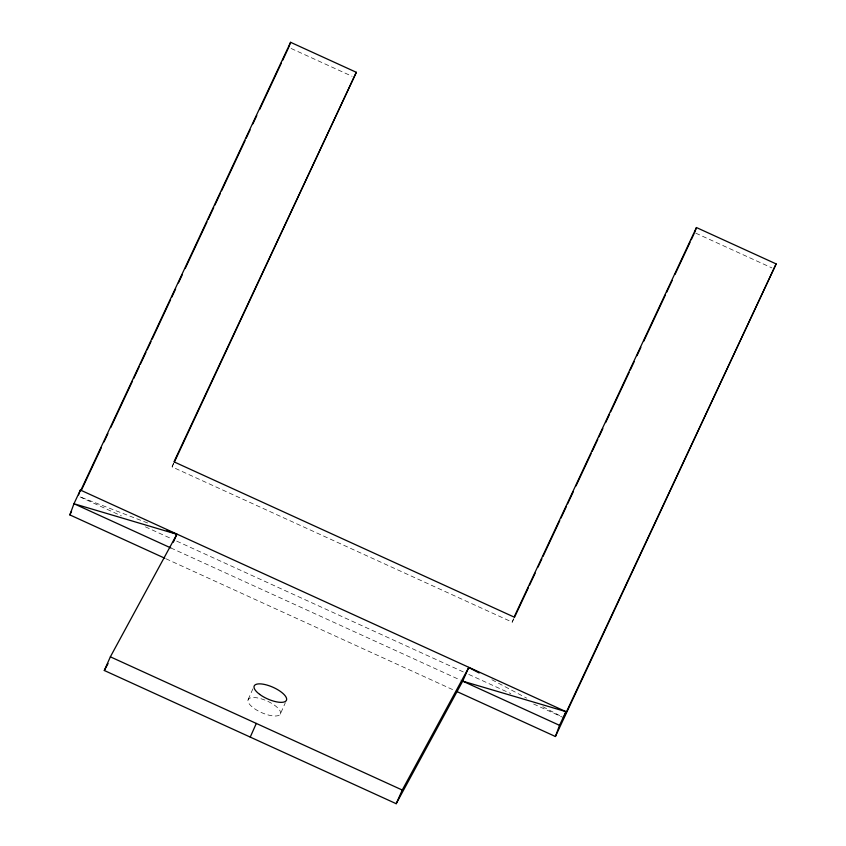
<?xml version="1.0" encoding="UTF-8"?>
<svg xmlns="http://www.w3.org/2000/svg" width="846" height="846" viewBox="0 0 846 846"><rect width="100%" height="100%" fill="white"/><g stroke="black" fill="none" stroke-linecap="round" stroke-linejoin="round"><path stroke-width="0.63" stroke-dasharray="4.23 3.17" d="M513.913 618.563L512.242 622.148L172.108 466.907L173.98 461.831M512.242 622.148L513.363 619.103M248.185 699.441L253.24 688.052M280.301 714.098A17.65 6.43 23.9 0 0 258.876 698.204A17.65 6.43 23.9 0 0 253.557 708.007A17.65 6.43 23.9 0 0 280.301 714.098L285.345 702.709M172.108 466.907L173.79 463.322M147.616 522.965L79.355 496.602L121.401 515.88M291.098 48.465L352.063 76.288M695.772 233.158L771.89 267.896M145.438 526.846L171.886 538.913M176.687 541.112L463.936 672.21M468.747 674.41L510.815 693.604M533.646 704.031L563.7 717.736M170.807 547.922L460.287 680.047M166.006 558.783L454.461 690.431M491.917 679.74L526.646 698.13M542.857 706.706L561.384 716.509"/><path stroke-width="1.27" d="M164.811 558.233L69.858 514.897L73.972 503.73L80.381 490.035L565.942 711.645L563.7 717.736L776.142 263.91L696.448 227.542L514.104 617.072L173.98 461.831L356.325 72.301L290.58 42.3L80.37 491.357M78.583 494.91L80.381 490.035M288.708 47.376L290.58 42.3M356.325 72.301L174.35 462.128M694.577 232.618L696.448 227.542M456.872 691.531L555.42 736.506L559.534 725.339L565.942 711.645L462.699 681.146L396.192 803.7L104.301 670.487L110.361 656.824L176.867 534.26L167.117 530.495M776.142 263.91L555.42 736.506M173.335 542.233L176.867 534.26L73.972 503.73L170.807 547.922M250.247 737.088L256.306 723.425M396.192 803.7L402.252 790.037L468.758 667.483L479.174 672.993M468.758 667.483L462.699 681.146L559.534 725.339M69.858 514.897L71.54 511.312M81.618 489.792L101.203 447.936M104.005 441.961L107.918 433.586M110.72 427.611L132.547 380.975M133.668 378.585L139.262 366.635M140.383 364.235L145.988 352.285M147.098 349.895L151.022 341.52M152.143 339.13L170.606 299.674M171.727 297.284L175.651 288.909M178.443 282.934L182.366 274.559M185.168 268.584L206.995 221.948M208.116 219.558L213.71 207.598M214.831 205.208L220.425 193.258M221.546 190.858L245.054 140.648M246.175 138.247L250.088 129.882M252.891 123.907L256.803 115.532M259.606 109.557L281.432 62.921M282.553 60.531L288.148 48.571M514.474 617.369L528.464 587.494M529.575 585.104L535.169 573.154M537.971 567.18L541.884 558.815M543.005 556.425L559.777 520.586M560.898 518.196L566.492 506.246M567.613 503.856L573.207 491.907M575.999 485.932L591.1 453.668M592.221 451.278L597.815 439.328M598.936 436.938L602.849 428.573M605.651 422.598L609.564 414.233M610.685 411.843L629.138 372.42M630.259 370.03L634.172 361.665M636.975 355.69L640.887 347.325M643.679 341.35L665.495 294.746M666.616 292.356L672.21 280.407M675.002 274.432L690.103 242.178M691.224 239.788L694.027 233.813M104.301 670.487L108.066 663.55M110.361 656.824L402.252 790.037M259.616 694.344A17.65 6.43 23.9 0 0 286.36 700.435A17.65 6.43 23.9 0 0 264.935 684.541A17.65 6.43 23.9 0 0 259.616 694.344"/></g></svg>
